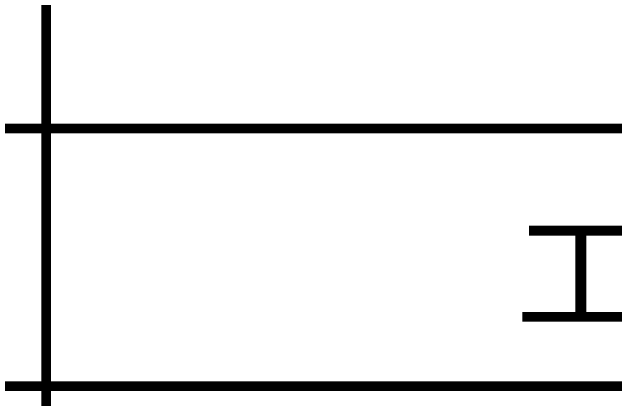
# Model space of a CAD drawing. Header units: millimetres. Extents: x -255 to 9196, y 129 to 426.
# Drawn here: x 2148.4 to 2169.89, y 143.07 to 156.88 of the extents above; entities that cross this region are included whole.
import ezdxf
from ezdxf.enums import TextEntityAlignment as Align

# ---------------------------------------------------------------- set-up
doc = ezdxf.new("R2010")
doc.units = ezdxf.units.MM
doc.styles.get("Standard").update_dxf_attribs({"font": 'simfang.ttf', "height": 2.5})

msp = doc.modelspace()

# ---------------------------------------------------------------- linework, layer by layer
at = {"const_width": 0.345}
for points in [[(2149.613, 134.34), (2149.613, 171.112)], [(2126.631, 152.726), (2310.49, 152.726)], [(2126.631, 143.533), (2310.49, 143.533)], [(2149.613, 143.533), (2310.49, 143.533)]]:
    msp.add_lwpolyline(points, dxfattribs=at)

# ---------------------------------------------------------------- texts
msp.add_text('工程地质剖面图', height=3.4474).set_placement((2182.794, 145.845), align=Align.CENTER)

doc.saveas('drawing.dxf')
